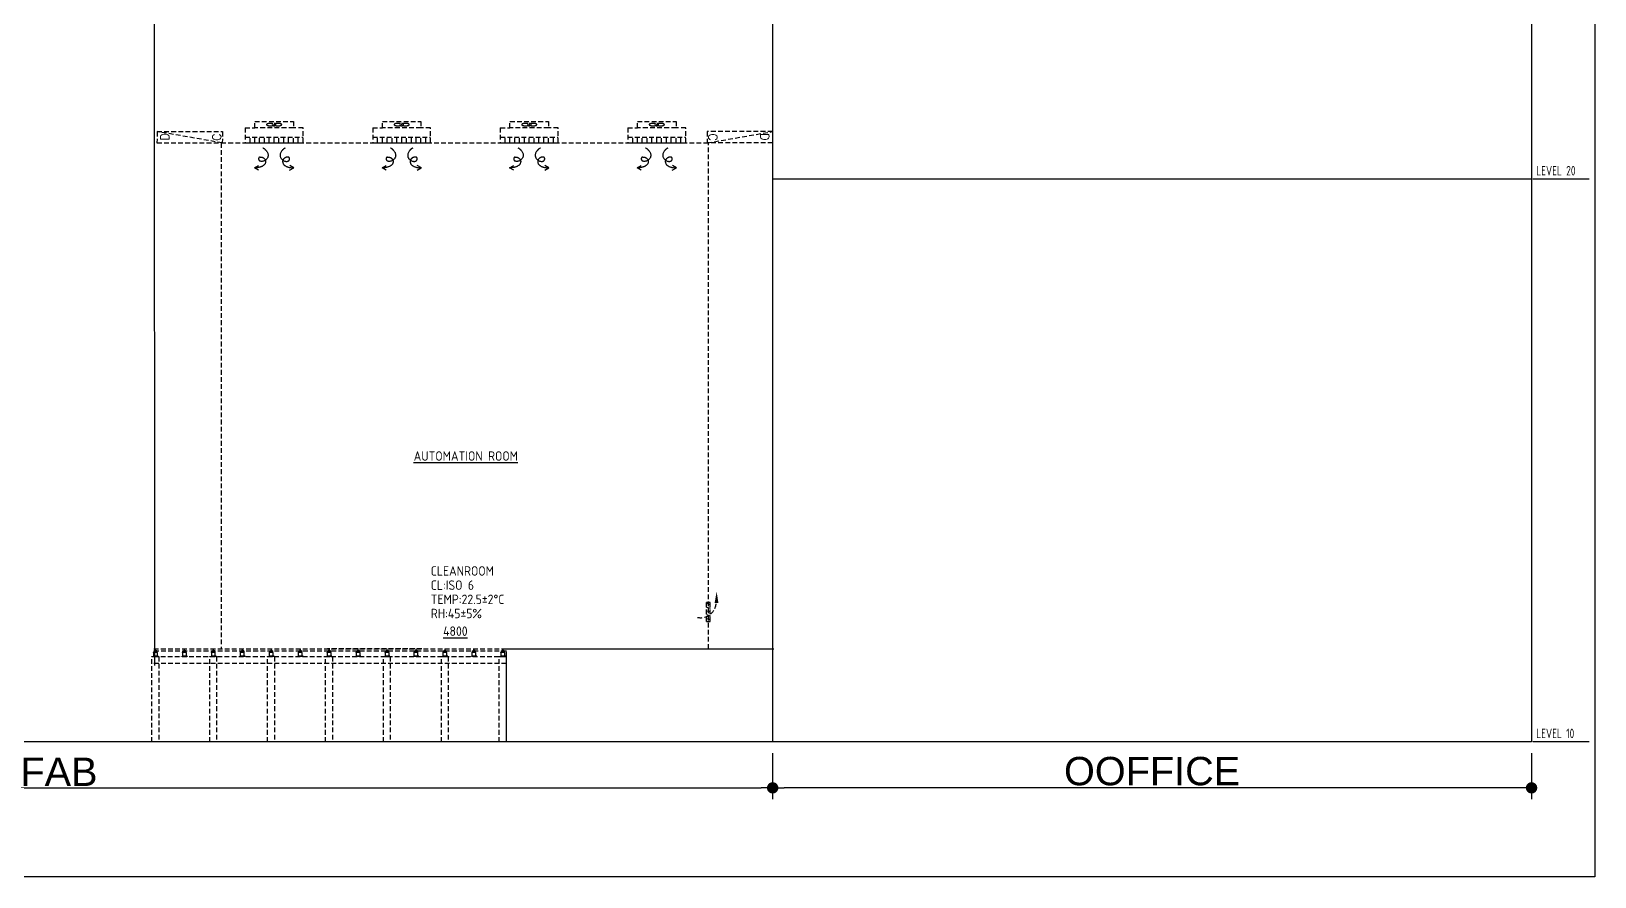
# Model space of a CAD drawing. Extents: x 41366 to 43339, y 84937 to 85507.
# Drawn here: x 41663.2 to 42076.3, y 84936.7 to 85160.1 of the extents above; entities that cross this region are included whole.
import ezdxf
from ezdxf.enums import TextEntityAlignment as Align

# ---------------------------------------------------------------- set-up
doc = ezdxf.new("R2010")
doc.units = 0
doc.header["$LTSCALE"] = 10
doc.linetypes.add('HIDDEN2', pattern=[0.1875, 0.125, -0.0625])
for name, color, linetype in [('A-DETL-01', 1, 'Continuous'), ('M-CEQPM-MAU', 22, 'Continuous'), ('M-CEQPM-TEXT', 3, 'Continuous'), ('M-EQPM-TXT', 4, 'Continuous'), ('M-HVAC-CMDUCT', 150, 'Continuous'), ('M-HVAC-DAPR', 2, 'Continuous'), ('txt', 2, 'Continuous')]:
    doc.layers.add(name, color=color, linetype=linetype)
doc.styles.add('AA-TXT', font='isocp.shx', dxfattribs={"bigfont": 'chineset.shx'})
doc.styles.add('STDTEXT', font='simplex.shx', dxfattribs={"bigfont": 'china.shx'})
doc.dimstyles.new('10-dim', dxfattribs={"dimscale": 10, "dimtxt": 0.25, "dimasz": 0.1, "dimexe": 0.1, "dimexo": 0.1, "dimgap": 0.05, "dimtad": 1, "dimdec": 0, "dimlfac": 100, "dimdsep": 46, "dimtxsty": 'AA-TXT', "dimblk": 'DOT', "dimcen": 2, "dimclrd": 256, "dimclre": 256, "dimclrt": 256, "dimazin": 0, "dimtfac": 1, "dimtdec": 0, "dimtix": 1, "dimtmove": 2, "dimatfit": 3, "dimldrblk": 'CIR', "dimfxl": 1, "dimtvp": 1, "dimtolj": 1, "dimtzin": 0, "dimarcsym": 0})

# ---------------------------------------------------------------- blocks, each defined once
blk = doc.blocks.new('_DOT')
at = {"color": 0, "linetype": 'ByBlock'}
blk.add_line((-0.5, 0), (-1, 0), dxfattribs=at)
at = {"color": 0, "linetype": 'ByBlock', "const_width": 0.5}
blk.add_lwpolyline([(-0.25, 0, 1), (0.25, 0, 1)], format="xyb", close=True, dxfattribs=at)
blk = doc.blocks.new('*D5')
at = {"layer": 'DEFPOINTS', "color": 0, "transparency": 16777216}
for p in [(41481.92, 84972.34), (41859.11, 84972.34), (41859.11, 84960.17)]:
    blk.add_point(p, dxfattribs=at)
at = {"layer": 'txt', "lineweight": -2, "transparency": 16777216}
for p, q in [((41481.92, 84969.34), (41481.92, 84957.17)), ((41859.11, 84969.34), (41859.11, 84957.17)), ((41484.92, 84960.17), (41856.11, 84960.17))]:
    blk.add_line(p, q, dxfattribs=at)
at = {"layer": 'txt', "lineweight": -2, "transparency": 16777216, "xscale": 3, "yscale": 3, "zscale": 3, "rotation": 180}
blk.add_blockref('_DOT', (41481.92, 84960.17), dxfattribs=at)
at = {"layer": 'txt', "lineweight": -2, "transparency": 16777216, "xscale": 3, "yscale": 3, "zscale": 3}
blk.add_blockref('_DOT', (41859.11, 84960.17), dxfattribs=at)
at = {"layer": 'txt', "transparency": 16777216, "insert": (41670.51, 84964.42), "char_height": 7.5, "attachment_point": 5, "style": 'AA-TXT'}
blk.add_mtext('\\A1;{\\fArial|b0|i0|c0|p34;FAB', dxfattribs=at)
blk = doc.blocks.new('CIR')
at = {"color": 0}
blk.add_line((1, 0), (-1, 0), dxfattribs=at)
at = {"color": 3}
blk.add_circle((0, 0), 0.5, dxfattribs=at)
blk = doc.blocks.new('*D7')
at = {"layer": 'DEFPOINTS', "color": 0, "transparency": 16777216}
for p in [(41859.11, 84972.34), (42059.65, 84972.34), (41859.11, 84960.17)]:
    blk.add_point(p, dxfattribs=at)
at = {"layer": 'txt', "lineweight": -2, "transparency": 16777216}
for p, q in [((41859.11, 84969.34), (41859.11, 84957.17)), ((42059.65, 84969.34), (42059.65, 84957.17)), ((42056.65, 84960.17), (41862.11, 84960.17))]:
    blk.add_line(p, q, dxfattribs=at)
at = {"layer": 'txt', "lineweight": -2, "transparency": 16777216, "xscale": 3, "yscale": 3, "zscale": 3, "rotation": 180}
blk.add_blockref('_DOT', (41859.11, 84960.17), dxfattribs=at)
at = {"layer": 'txt', "lineweight": -2, "transparency": 16777216, "xscale": 3, "yscale": 3, "zscale": 3}
blk.add_blockref('_DOT', (42059.65, 84960.17), dxfattribs=at)
at = {"layer": 'txt', "transparency": 16777216, "insert": (41959.38, 84964.55), "char_height": 7.5, "attachment_point": 5, "style": 'AA-TXT'}
blk.add_mtext('\\A1;{\\fArial|b0|i0|c0|p34;OOFFICE}', dxfattribs=at)

msp = doc.modelspace()

# ---------------------------------------------------------------- linework, layer by layer
at = {"layer": 'A-DETL-01', "linetype": 'Continuous'}
for p, q in [((42059.646, 85289.407), (42059.646, 84972.344)), ((42059.646, 85121.057), (41859.106, 85121.057)), ((42059.646, 84972.344), (41859.106, 84972.344))]:
    msp.add_line(p, q, dxfattribs=at)
msp.add_lwpolyline([(41859.106, 85184.775), (41859.106, 84972.344), (41481.917, 84972.344), (41481.917, 85184.775), (41859.106, 85184.775)], dxfattribs=at)
at = {"layer": 'DEFPOINTS', "color": 1}
msp.add_lwpolyline([(41365.567, 85507.146), (42076.347, 85507.146), (42076.347, 84936.686), (41365.567, 84936.686)], close=True, dxfattribs=at)
at = {"layer": 'M-CEQPM-MAU'}
msp.add_line((41695.651, 85184.775), (41695.797, 84992.52), dxfattribs=at)
at = {"layer": 'M-CEQPM-MAU', "color": 252, "linetype": 'HIDDEN2'}
for p, q in [((41722.268, 85134.603), (41722.268, 85136.303)), ((41722.268, 85136.303), (41732.468, 85136.303)), ((41732.468, 85136.303), (41732.468, 85134.603)), ((41755.976, 85134.603), (41755.976, 85136.303)), ((41755.976, 85136.303), (41766.176, 85136.303)), ((41766.176, 85136.303), (41766.176, 85134.603)), ((41789.683, 85134.603), (41789.683, 85136.303)), ((41789.683, 85136.303), (41799.883, 85136.303)), ((41799.883, 85136.303), (41799.883, 85134.603)), ((41823.391, 85134.603), (41823.391, 85136.303)), ((41823.391, 85136.303), (41833.591, 85136.303)), ((41833.591, 85136.303), (41833.591, 85134.603)), ((41696.451, 85133.603), (41713.729, 85133.603)), ((41713.729, 85133.603), (41713.677, 85130.603)), ((41719.718, 85134.603), (41722.268, 85134.603)), ((41719.718, 85134.603), (41719.718, 85130.603)), ((41719.718, 85132.103), (41735.018, 85132.103)), ((41720.993, 85130.603), (41720.993, 85132.103)), ((41732.468, 85134.603), (41722.268, 85134.603)), ((41722.268, 85130.603), (41722.268, 85132.103)), ((41723.543, 85130.603), (41723.543, 85132.103)), ((41724.818, 85130.603), (41724.818, 85132.103)), ((41726.093, 85130.603), (41726.093, 85132.103)), ((41727.368, 85130.603), (41727.368, 85132.103)), ((41728.643, 85130.603), (41728.643, 85132.103)), ((41729.918, 85130.603), (41729.918, 85132.103)), ((41731.193, 85130.603), (41731.193, 85132.103)), ((41735.018, 85134.603), (41732.468, 85134.603)), ((41732.468, 85130.603), (41732.468, 85132.103)), ((41733.743, 85130.603), (41733.743, 85132.103)), ((41735.018, 85130.603), (41735.018, 85134.603)), ((41753.426, 85134.603), (41755.976, 85134.603)), ((41753.426, 85134.603), (41753.426, 85130.603)), ((41753.426, 85132.103), (41768.726, 85132.103)), ((41754.701, 85130.603), (41754.701, 85132.103)), ((41766.176, 85134.603), (41755.976, 85134.603)), ((41755.976, 85130.603), (41755.976, 85132.103)), ((41757.251, 85130.603), (41757.251, 85132.103)), ((41758.526, 85130.603), (41758.526, 85132.103)), ((41759.801, 85130.603), (41759.801, 85132.103)), ((41761.076, 85130.603), (41761.076, 85132.103)), ((41762.351, 85130.603), (41762.351, 85132.103)), ((41763.626, 85130.603), (41763.626, 85132.103)), ((41764.901, 85130.603), (41764.901, 85132.103)), ((41768.726, 85134.603), (41766.176, 85134.603)), ((41766.176, 85130.603), (41766.176, 85132.103)), ((41767.451, 85130.603), (41767.451, 85132.103)), ((41768.726, 85130.603), (41768.726, 85134.603)), ((41787.133, 85134.603), (41789.683, 85134.603)), ((41787.133, 85134.603), (41787.133, 85130.603)), ((41787.133, 85132.103), (41802.433, 85132.103)), ((41788.408, 85130.603), (41788.408, 85132.103)), ((41799.883, 85134.603), (41789.683, 85134.603)), ((41789.683, 85130.603), (41789.683, 85132.103)), ((41790.958, 85130.603), (41790.958, 85132.103)), ((41792.233, 85130.603), (41792.233, 85132.103)), ((41793.508, 85130.603), (41793.508, 85132.103)), ((41794.783, 85130.603), (41794.783, 85132.103)), ((41796.058, 85130.603), (41796.058, 85132.103)), ((41797.333, 85130.603), (41797.333, 85132.103)), ((41798.608, 85130.603), (41798.608, 85132.103)), ((41802.433, 85134.603), (41799.883, 85134.603)), ((41799.883, 85130.603), (41799.883, 85132.103)), ((41801.158, 85130.603), (41801.158, 85132.103)), ((41802.433, 85130.603), (41802.433, 85134.603)), ((41820.841, 85134.603), (41823.391, 85134.603)), ((41820.841, 85134.603), (41820.841, 85130.603)), ((41820.841, 85132.103), (41836.141, 85132.103)), ((41822.116, 85130.603), (41822.116, 85132.103)), ((41833.591, 85134.603), (41823.391, 85134.603)), ((41823.391, 85130.603), (41823.391, 85132.103)), ((41824.666, 85130.603), (41824.666, 85132.103)), ((41825.941, 85130.603), (41825.941, 85132.103)), ((41827.216, 85130.603), (41827.216, 85132.103)), ((41828.491, 85130.603), (41828.491, 85132.103)), ((41829.766, 85130.603), (41829.766, 85132.103)), ((41831.041, 85130.603), (41831.041, 85132.103)), ((41832.316, 85130.603), (41832.316, 85132.103)), ((41836.141, 85134.603), (41833.591, 85134.603)), ((41833.591, 85130.603), (41833.591, 85132.103)), ((41834.866, 85130.603), (41834.866, 85132.103)), ((41836.141, 85130.603), (41836.141, 85134.603)), ((41841.775, 85133.603), (41841.828, 85130.603)), ((41859.053, 85133.603), (41841.775, 85133.603)), ((41713.376, 85130.603), (41713.376, 84996.906)), ((41713.376, 85130.603), (41842.129, 85130.603)), ((41719.718, 85130.603), (41735.018, 85130.603)), ((41753.426, 85130.603), (41768.726, 85130.603)), ((41787.133, 85130.603), (41802.433, 85130.603)), ((41820.841, 85130.603), (41836.141, 85130.603)), ((41842.135, 84996.938), (41842.129, 85130.603)), ((41696.756, 84994.981), (41695.156, 84994.981)), ((41695.156, 84994.981), (41695.156, 84994.851)), ((41696.756, 84994.851), (41695.156, 84994.851)), ((41788.743, 84996.288), (41695.29, 84996.265)), ((41695.476, 84995.909), (41695.476, 84995.063)), ((41696.436, 84995.909), (41695.476, 84995.909)), ((41695.476, 84995.063), (41696.436, 84995.063)), ((41696.397, 84996.044), (41695.516, 84996.044)), ((41695.516, 84995.909), (41695.516, 84996.044)), ((41695.528, 84995.063), (41695.528, 84994.985)), ((41695.54, 84996.371), (41695.622, 84996.371)), ((41695.54, 84996.371), (41695.54, 84996.044)), ((41695.588, 84996.901), (41859.407, 84996.943)), ((41695.622, 84996.371), (41695.622, 84996.305)), ((41695.905, 84996.305), (41695.622, 84996.305)), ((41695.956, 84996.943), (41695.854, 84996.305)), ((41695.908, 84996.371), (41695.892, 84996.044)), ((41696.005, 84996.371), (41695.908, 84996.371)), ((41695.956, 84996.943), (41696.059, 84996.305)), ((41696.005, 84996.371), (41696.021, 84996.044)), ((41696.291, 84996.305), (41696.008, 84996.305)), ((41696.291, 84996.371), (41696.291, 84996.305)), ((41696.372, 84996.371), (41696.291, 84996.371)), ((41696.372, 84996.371), (41696.372, 84996.044)), ((41696.384, 84995.063), (41696.384, 84994.981)), ((41696.397, 84995.909), (41696.397, 84996.044)), ((41696.436, 84995.909), (41696.436, 84995.063)), ((41696.756, 84994.981), (41696.756, 84994.851)), ((41704.406, 84994.981), (41702.806, 84994.981)), ((41702.806, 84994.981), (41702.806, 84994.851)), ((41704.406, 84994.851), (41702.806, 84994.851)), ((41703.126, 84995.909), (41703.126, 84995.063)), ((41704.086, 84995.909), (41703.126, 84995.909)), ((41703.126, 84995.063), (41704.086, 84995.063)), ((41704.047, 84996.044), (41703.166, 84996.044)), ((41703.166, 84995.909), (41703.166, 84996.044)), ((41703.178, 84995.063), (41703.178, 84994.985)), ((41703.19, 84996.371), (41703.272, 84996.371)), ((41703.19, 84996.371), (41703.19, 84996.044)), ((41703.272, 84996.371), (41703.272, 84996.305)), ((41703.555, 84996.305), (41703.272, 84996.305)), ((41703.606, 84996.943), (41703.504, 84996.305)), ((41703.558, 84996.371), (41703.542, 84996.044)), ((41703.655, 84996.371), (41703.558, 84996.371)), ((41703.606, 84996.943), (41703.709, 84996.305)), ((41703.655, 84996.371), (41703.671, 84996.044)), ((41703.941, 84996.305), (41703.658, 84996.305)), ((41703.941, 84996.371), (41703.941, 84996.305)), ((41704.022, 84996.371), (41703.941, 84996.371)), ((41704.022, 84996.371), (41704.022, 84996.044)), ((41704.034, 84995.063), (41704.034, 84994.981)), ((41704.047, 84995.909), (41704.047, 84996.044)), ((41704.086, 84995.909), (41704.086, 84995.063)), ((41704.406, 84994.981), (41704.406, 84994.851)), ((41712.056, 84994.981), (41710.456, 84994.981)), ((41710.456, 84994.981), (41710.456, 84994.851)), ((41712.056, 84994.851), (41710.456, 84994.851)), ((41710.776, 84995.909), (41710.776, 84995.063)), ((41711.736, 84995.909), (41710.776, 84995.909)), ((41710.776, 84995.063), (41711.736, 84995.063)), ((41711.697, 84996.044), (41710.816, 84996.044)), ((41710.816, 84995.909), (41710.816, 84996.044)), ((41710.828, 84995.063), (41710.828, 84994.985)), ((41710.84, 84996.371), (41710.922, 84996.371)), ((41710.84, 84996.371), (41710.84, 84996.044)), ((41710.922, 84996.371), (41710.922, 84996.305)), ((41711.205, 84996.305), (41710.922, 84996.305)), ((41711.256, 84996.943), (41711.154, 84996.305)), ((41711.208, 84996.371), (41711.192, 84996.044)), ((41711.305, 84996.371), (41711.208, 84996.371)), ((41711.256, 84996.943), (41711.359, 84996.305)), ((41711.305, 84996.371), (41711.321, 84996.044)), ((41711.591, 84996.305), (41711.308, 84996.305)), ((41711.591, 84996.371), (41711.591, 84996.305)), ((41711.672, 84996.371), (41711.591, 84996.371)), ((41711.672, 84996.371), (41711.672, 84996.044)), ((41711.684, 84995.063), (41711.684, 84994.981)), ((41711.697, 84995.909), (41711.697, 84996.044)), ((41711.736, 84995.909), (41711.736, 84995.063)), ((41712.056, 84994.981), (41712.056, 84994.851)), ((41719.706, 84994.981), (41718.106, 84994.981)), ((41718.106, 84994.981), (41718.106, 84994.851)), ((41719.706, 84994.851), (41718.106, 84994.851)), ((41718.426, 84995.909), (41718.426, 84995.063)), ((41719.386, 84995.909), (41718.426, 84995.909)), ((41718.426, 84995.063), (41719.386, 84995.063)), ((41719.347, 84996.044), (41718.466, 84996.044)), ((41718.466, 84995.909), (41718.466, 84996.044)), ((41718.478, 84995.063), (41718.478, 84994.985)), ((41718.49, 84996.371), (41718.572, 84996.371)), ((41718.49, 84996.371), (41718.49, 84996.044)), ((41718.572, 84996.371), (41718.572, 84996.305)), ((41718.855, 84996.305), (41718.572, 84996.305)), ((41718.906, 84996.943), (41718.804, 84996.305)), ((41718.858, 84996.371), (41718.842, 84996.044)), ((41718.955, 84996.371), (41718.858, 84996.371)), ((41718.906, 84996.943), (41719.009, 84996.305)), ((41718.955, 84996.371), (41718.971, 84996.044)), ((41719.241, 84996.305), (41718.958, 84996.305)), ((41719.241, 84996.371), (41719.241, 84996.305)), ((41719.322, 84996.371), (41719.241, 84996.371)), ((41719.322, 84996.371), (41719.322, 84996.044)), ((41719.334, 84995.063), (41719.334, 84994.981)), ((41719.347, 84995.909), (41719.347, 84996.044)), ((41719.386, 84995.909), (41719.386, 84995.063)), ((41719.706, 84994.981), (41719.706, 84994.851)), ((41727.356, 84994.981), (41725.756, 84994.981)), ((41725.756, 84994.981), (41725.756, 84994.851)), ((41727.356, 84994.851), (41725.756, 84994.851)), ((41726.076, 84995.909), (41726.076, 84995.063)), ((41727.036, 84995.909), (41726.076, 84995.909)), ((41726.076, 84995.063), (41727.036, 84995.063)), ((41726.997, 84996.044), (41726.116, 84996.044)), ((41726.116, 84995.909), (41726.116, 84996.044)), ((41726.128, 84995.063), (41726.128, 84994.985)), ((41726.14, 84996.371), (41726.222, 84996.371)), ((41726.14, 84996.371), (41726.14, 84996.044)), ((41726.222, 84996.371), (41726.222, 84996.305)), ((41726.505, 84996.305), (41726.222, 84996.305)), ((41726.556, 84996.943), (41726.454, 84996.305)), ((41726.508, 84996.371), (41726.492, 84996.044)), ((41726.605, 84996.371), (41726.508, 84996.371)), ((41726.556, 84996.943), (41726.659, 84996.305)), ((41726.605, 84996.371), (41726.621, 84996.044)), ((41726.891, 84996.305), (41726.608, 84996.305)), ((41726.891, 84996.371), (41726.891, 84996.305)), ((41726.972, 84996.371), (41726.891, 84996.371)), ((41726.972, 84996.371), (41726.972, 84996.044)), ((41726.984, 84995.063), (41726.984, 84994.981)), ((41726.997, 84995.909), (41726.997, 84996.044)), ((41727.036, 84995.909), (41727.036, 84995.063)), ((41727.356, 84994.981), (41727.356, 84994.851)), ((41735.006, 84994.981), (41733.406, 84994.981)), ((41733.406, 84994.981), (41733.406, 84994.851)), ((41735.006, 84994.851), (41733.406, 84994.851)), ((41733.726, 84995.909), (41733.726, 84995.063)), ((41734.686, 84995.909), (41733.726, 84995.909)), ((41733.726, 84995.063), (41734.686, 84995.063)), ((41734.647, 84996.044), (41733.766, 84996.044)), ((41733.766, 84995.909), (41733.766, 84996.044)), ((41733.778, 84995.063), (41733.778, 84994.985)), ((41733.79, 84996.371), (41733.872, 84996.371)), ((41733.79, 84996.371), (41733.79, 84996.044)), ((41733.872, 84996.371), (41733.872, 84996.305)), ((41734.155, 84996.305), (41733.872, 84996.305)), ((41734.206, 84996.943), (41734.104, 84996.305)), ((41734.158, 84996.371), (41734.142, 84996.044)), ((41734.255, 84996.371), (41734.158, 84996.371)), ((41734.206, 84996.943), (41734.309, 84996.305)), ((41734.255, 84996.371), (41734.271, 84996.044)), ((41734.541, 84996.305), (41734.258, 84996.305)), ((41734.541, 84996.371), (41734.541, 84996.305)), ((41734.622, 84996.371), (41734.541, 84996.371)), ((41734.622, 84996.371), (41734.622, 84996.044)), ((41734.634, 84995.063), (41734.634, 84994.981)), ((41734.647, 84995.909), (41734.647, 84996.044)), ((41734.686, 84995.909), (41734.686, 84995.063)), ((41735.006, 84994.981), (41735.006, 84994.851)), ((41742.656, 84994.981), (41741.056, 84994.981)), ((41741.056, 84994.981), (41741.056, 84994.851)), ((41742.656, 84994.851), (41741.056, 84994.851)), ((41741.376, 84995.909), (41741.376, 84995.063)), ((41742.336, 84995.909), (41741.376, 84995.909)), ((41741.376, 84995.063), (41742.336, 84995.063)), ((41742.297, 84996.044), (41741.416, 84996.044)), ((41741.416, 84995.909), (41741.416, 84996.044)), ((41741.428, 84995.063), (41741.428, 84994.985)), ((41766.437, 84996.923), (41741.437, 84996.923)), ((41741.44, 84996.371), (41741.522, 84996.371)), ((41741.44, 84996.371), (41741.44, 84996.044)), ((41741.522, 84996.371), (41741.522, 84996.305)), ((41741.805, 84996.305), (41741.522, 84996.305)), ((41741.856, 84996.943), (41741.754, 84996.305)), ((41741.808, 84996.371), (41741.792, 84996.044)), ((41741.905, 84996.371), (41741.808, 84996.371)), ((41741.856, 84996.943), (41741.959, 84996.305)), ((41741.905, 84996.371), (41741.921, 84996.044)), ((41742.191, 84996.305), (41741.908, 84996.305)), ((41742.191, 84996.371), (41742.191, 84996.305)), ((41742.272, 84996.371), (41742.191, 84996.371)), ((41742.272, 84996.371), (41742.272, 84996.044)), ((41742.284, 84995.063), (41742.284, 84994.981)), ((41742.297, 84995.909), (41742.297, 84996.044)), ((41742.336, 84995.909), (41742.336, 84995.063)), ((41742.656, 84994.981), (41742.656, 84994.851)), ((41750.306, 84994.981), (41748.706, 84994.981)), ((41748.706, 84994.981), (41748.706, 84994.851)), ((41750.306, 84994.851), (41748.706, 84994.851)), ((41749.026, 84995.909), (41749.026, 84995.063)), ((41749.986, 84995.909), (41749.026, 84995.909)), ((41749.026, 84995.063), (41749.986, 84995.063)), ((41749.947, 84996.044), (41749.066, 84996.044)), ((41749.066, 84995.909), (41749.066, 84996.044)), ((41749.078, 84995.063), (41749.078, 84994.985)), ((41749.09, 84996.371), (41749.172, 84996.371)), ((41749.09, 84996.371), (41749.09, 84996.044)), ((41749.172, 84996.371), (41749.172, 84996.305)), ((41749.455, 84996.305), (41749.172, 84996.305)), ((41749.506, 84996.943), (41749.404, 84996.305)), ((41749.458, 84996.371), (41749.442, 84996.044)), ((41749.555, 84996.371), (41749.458, 84996.371)), ((41749.506, 84996.943), (41749.609, 84996.305)), ((41749.555, 84996.371), (41749.571, 84996.044)), ((41749.841, 84996.305), (41749.558, 84996.305)), ((41749.841, 84996.371), (41749.841, 84996.305)), ((41749.922, 84996.371), (41749.841, 84996.371)), ((41749.922, 84996.371), (41749.922, 84996.044)), ((41749.934, 84995.063), (41749.934, 84994.981)), ((41749.947, 84995.909), (41749.947, 84996.044)), ((41749.986, 84995.909), (41749.986, 84995.063)), ((41750.306, 84994.981), (41750.306, 84994.851)), ((41757.956, 84994.981), (41756.356, 84994.981)), ((41756.356, 84994.981), (41756.356, 84994.851)), ((41757.956, 84994.851), (41756.356, 84994.851)), ((41756.676, 84995.909), (41756.676, 84995.063)), ((41757.636, 84995.909), (41756.676, 84995.909)), ((41756.676, 84995.063), (41757.636, 84995.063)), ((41757.597, 84996.044), (41756.716, 84996.044)), ((41756.716, 84995.909), (41756.716, 84996.044)), ((41756.728, 84995.063), (41756.728, 84994.985)), ((41756.74, 84996.371), (41756.822, 84996.371)), ((41756.74, 84996.371), (41756.74, 84996.044)), ((41756.822, 84996.371), (41756.822, 84996.305)), ((41757.105, 84996.305), (41756.822, 84996.305)), ((41757.156, 84996.943), (41757.054, 84996.305)), ((41757.108, 84996.371), (41757.092, 84996.044)), ((41757.205, 84996.371), (41757.108, 84996.371)), ((41757.156, 84996.943), (41757.259, 84996.305)), ((41757.205, 84996.371), (41757.221, 84996.044)), ((41757.491, 84996.305), (41757.208, 84996.305)), ((41757.491, 84996.371), (41757.491, 84996.305)), ((41757.572, 84996.371), (41757.491, 84996.371)), ((41757.572, 84996.371), (41757.572, 84996.044)), ((41757.584, 84995.063), (41757.584, 84994.981)), ((41757.597, 84995.909), (41757.597, 84996.044)), ((41757.636, 84995.909), (41757.636, 84995.063)), ((41757.956, 84994.981), (41757.956, 84994.851)), ((41765.606, 84994.981), (41764.006, 84994.981)), ((41764.006, 84994.981), (41764.006, 84994.851)), ((41765.606, 84994.851), (41764.006, 84994.851)), ((41764.326, 84995.909), (41764.326, 84995.063)), ((41765.286, 84995.909), (41764.326, 84995.909)), ((41764.326, 84995.063), (41765.286, 84995.063)), ((41765.247, 84996.044), (41764.366, 84996.044)), ((41764.366, 84995.909), (41764.366, 84996.044)), ((41764.378, 84995.063), (41764.378, 84994.985)), ((41764.39, 84996.371), (41764.472, 84996.371)), ((41764.39, 84996.371), (41764.39, 84996.044)), ((41764.472, 84996.371), (41764.472, 84996.305)), ((41764.755, 84996.305), (41764.472, 84996.305)), ((41764.806, 84996.943), (41764.704, 84996.305)), ((41764.758, 84996.371), (41764.742, 84996.044)), ((41764.855, 84996.371), (41764.758, 84996.371)), ((41764.806, 84996.943), (41764.909, 84996.305)), ((41764.855, 84996.371), (41764.871, 84996.044)), ((41765.141, 84996.305), (41764.858, 84996.305)), ((41765.141, 84996.371), (41765.141, 84996.305)), ((41765.222, 84996.371), (41765.141, 84996.371)), ((41765.222, 84996.371), (41765.222, 84996.044)), ((41765.234, 84995.063), (41765.234, 84994.981)), ((41765.247, 84995.909), (41765.247, 84996.044)), ((41765.286, 84995.909), (41765.286, 84995.063)), ((41765.606, 84994.981), (41765.606, 84994.851)), ((41773.256, 84994.981), (41771.656, 84994.981)), ((41771.656, 84994.981), (41771.656, 84994.851)), ((41773.256, 84994.851), (41771.656, 84994.851)), ((41771.976, 84995.909), (41771.976, 84995.063)), ((41772.936, 84995.909), (41771.976, 84995.909)), ((41771.976, 84995.063), (41772.936, 84995.063)), ((41772.897, 84996.044), (41772.016, 84996.044)), ((41772.016, 84995.909), (41772.016, 84996.044)), ((41772.028, 84995.063), (41772.028, 84994.985)), ((41772.04, 84996.371), (41772.122, 84996.371)), ((41772.04, 84996.371), (41772.04, 84996.044)), ((41772.122, 84996.371), (41772.122, 84996.305)), ((41772.405, 84996.305), (41772.122, 84996.305)), ((41772.456, 84996.943), (41772.354, 84996.305)), ((41772.408, 84996.371), (41772.392, 84996.044)), ((41772.505, 84996.371), (41772.408, 84996.371)), ((41772.456, 84996.943), (41772.559, 84996.305)), ((41772.505, 84996.371), (41772.521, 84996.044)), ((41772.791, 84996.305), (41772.508, 84996.305)), ((41772.791, 84996.371), (41772.791, 84996.305)), ((41772.872, 84996.371), (41772.791, 84996.371)), ((41772.872, 84996.371), (41772.872, 84996.044)), ((41772.884, 84995.063), (41772.884, 84994.981)), ((41772.897, 84995.909), (41772.897, 84996.044)), ((41772.936, 84995.909), (41772.936, 84995.063)), ((41773.256, 84994.981), (41773.256, 84994.851)), ((41780.906, 84994.981), (41779.306, 84994.981)), ((41779.306, 84994.981), (41779.306, 84994.851)), ((41780.906, 84994.851), (41779.306, 84994.851)), ((41779.626, 84995.909), (41779.626, 84995.063)), ((41780.586, 84995.909), (41779.626, 84995.909)), ((41779.626, 84995.063), (41780.586, 84995.063)), ((41780.547, 84996.044), (41779.666, 84996.044)), ((41779.666, 84995.909), (41779.666, 84996.044)), ((41779.678, 84995.063), (41779.678, 84994.985)), ((41779.69, 84996.371), (41779.772, 84996.371)), ((41779.69, 84996.371), (41779.69, 84996.044)), ((41779.772, 84996.371), (41779.772, 84996.305)), ((41780.055, 84996.305), (41779.772, 84996.305)), ((41780.106, 84996.943), (41780.004, 84996.305)), ((41780.058, 84996.371), (41780.042, 84996.044)), ((41780.155, 84996.371), (41780.058, 84996.371)), ((41780.106, 84996.943), (41780.209, 84996.305)), ((41780.155, 84996.371), (41780.171, 84996.044)), ((41780.441, 84996.305), (41780.158, 84996.305)), ((41780.441, 84996.371), (41780.441, 84996.305)), ((41780.522, 84996.371), (41780.441, 84996.371)), ((41780.522, 84996.371), (41780.522, 84996.044)), ((41780.534, 84995.063), (41780.534, 84994.981)), ((41780.547, 84995.909), (41780.547, 84996.044)), ((41780.586, 84995.909), (41780.586, 84995.063)), ((41780.906, 84994.981), (41780.906, 84994.851)), ((41788.556, 84994.981), (41786.956, 84994.981)), ((41786.956, 84994.981), (41786.956, 84994.851)), ((41788.556, 84994.851), (41786.956, 84994.851)), ((41787.276, 84995.909), (41787.276, 84995.063)), ((41788.236, 84995.909), (41787.276, 84995.909)), ((41787.276, 84995.063), (41788.236, 84995.063)), ((41788.197, 84996.044), (41787.316, 84996.044)), ((41787.316, 84995.909), (41787.316, 84996.044)), ((41787.328, 84995.063), (41787.328, 84994.985)), ((41787.34, 84996.371), (41787.422, 84996.371)), ((41787.34, 84996.371), (41787.34, 84996.044)), ((41787.422, 84996.371), (41787.422, 84996.305)), ((41787.705, 84996.305), (41787.422, 84996.305)), ((41787.756, 84996.943), (41787.654, 84996.305)), ((41787.708, 84996.371), (41787.692, 84996.044)), ((41787.805, 84996.371), (41787.708, 84996.371)), ((41787.756, 84996.943), (41787.859, 84996.305)), ((41787.805, 84996.371), (41787.821, 84996.044)), ((41788.091, 84996.305), (41787.808, 84996.305)), ((41788.091, 84996.371), (41788.091, 84996.305)), ((41788.172, 84996.371), (41788.091, 84996.371)), ((41788.172, 84996.371), (41788.172, 84996.044)), ((41788.184, 84995.063), (41788.184, 84994.981)), ((41788.197, 84995.909), (41788.197, 84996.044)), ((41788.236, 84995.909), (41788.236, 84995.063)), ((41788.556, 84994.981), (41788.556, 84994.851)), ((41788.743, 84996.923), (41813.743, 84996.923))]:
    msp.add_line(p, q, dxfattribs=at)
for points in [[(41727.042, 85135.685, 0.0396595), (41726.775, 85135.742, 0.0326137), (41726.366, 85135.769, 0.0326137), (41725.957, 85135.742, 0.0440874), (41725.66, 85135.676, 0.0867213), (41725.416, 85135.549, 0.233651), (41725.368, 85135.453, 0.233651), (41725.416, 85135.357, 0.0867213), (41725.66, 85135.23, 0.0440874), (41725.957, 85135.164, 0.0326137), (41726.366, 85135.137, 0.0326137), (41726.775, 85135.164, 0.0396595), (41727.042, 85135.221)], [(41727.694, 85135.685, -0.0396595), (41727.961, 85135.742, -0.0326137), (41728.37, 85135.769, -0.0326137), (41728.779, 85135.742, -0.0440874), (41729.076, 85135.676, -0.0867213), (41729.321, 85135.549, -0.233651), (41729.368, 85135.453, -0.233651), (41729.321, 85135.357, -0.0867213), (41729.076, 85135.23, -0.0440874), (41728.779, 85135.164, -0.0326137), (41728.37, 85135.137, -0.0326137), (41727.961, 85135.164, -0.0396595), (41727.694, 85135.221)], [(41760.75, 85135.685, 0.0396595), (41760.483, 85135.742, 0.0326137), (41760.073, 85135.769, 0.0326137), (41759.664, 85135.742, 0.0440874), (41759.368, 85135.676, 0.0867213), (41759.123, 85135.549, 0.233651), (41759.076, 85135.453, 0.233651), (41759.123, 85135.357, 0.0867213), (41759.368, 85135.23, 0.0440874), (41759.664, 85135.164, 0.0326137), (41760.073, 85135.137, 0.0326137), (41760.483, 85135.164, 0.0396595), (41760.75, 85135.221)], [(41761.401, 85135.685, -0.0396595), (41761.668, 85135.742, -0.0326137), (41762.078, 85135.769, -0.0326137), (41762.487, 85135.742, -0.0440874), (41762.783, 85135.676, -0.0867213), (41763.028, 85135.549, -0.233651), (41763.076, 85135.453, -0.233651), (41763.028, 85135.357, -0.0867213), (41762.783, 85135.23, -0.0440874), (41762.487, 85135.164, -0.0326137), (41762.078, 85135.137, -0.0326137), (41761.668, 85135.164, -0.0396595), (41761.401, 85135.221)], [(41794.457, 85135.685, 0.0396595), (41794.19, 85135.742, 0.0326137), (41793.781, 85135.769, 0.0326137), (41793.372, 85135.742, 0.0440874), (41793.075, 85135.676, 0.0867213), (41792.831, 85135.549, 0.233651), (41792.783, 85135.453, 0.233651), (41792.831, 85135.357, 0.0867213), (41793.075, 85135.23, 0.0440874), (41793.372, 85135.164, 0.0326137), (41793.781, 85135.137, 0.0326137), (41794.19, 85135.164, 0.0396595), (41794.457, 85135.221)], [(41795.109, 85135.685, -0.0396595), (41795.376, 85135.742, -0.0326137), (41795.785, 85135.769, -0.0326137), (41796.194, 85135.742, -0.0440874), (41796.491, 85135.676, -0.0867213), (41796.736, 85135.549, -0.233651), (41796.783, 85135.453, -0.233651), (41796.736, 85135.357, -0.0867213), (41796.491, 85135.23, -0.0440874), (41796.194, 85135.164, -0.0326137), (41795.785, 85135.137, -0.0326137), (41795.376, 85135.164, -0.0396595), (41795.109, 85135.221)], [(41828.165, 85135.685, 0.0396595), (41827.898, 85135.742, 0.0326137), (41827.488, 85135.769, 0.0326137), (41827.079, 85135.742, 0.0440874), (41826.783, 85135.676, 0.0867213), (41826.538, 85135.549, 0.233651), (41826.491, 85135.453, 0.233651), (41826.538, 85135.357, 0.0867213), (41826.783, 85135.23, 0.0440874), (41827.079, 85135.164, 0.0326137), (41827.488, 85135.137, 0.0326137), (41827.898, 85135.164, 0.0396595), (41828.165, 85135.221)], [(41828.816, 85135.685, -0.0396595), (41829.083, 85135.742, -0.0326137), (41829.493, 85135.769, -0.0326137), (41829.902, 85135.742, -0.0440874), (41830.198, 85135.676, -0.0867213), (41830.443, 85135.549, -0.233651), (41830.491, 85135.453, -0.233651), (41830.443, 85135.357, -0.0867213), (41830.198, 85135.23, -0.0440874), (41829.902, 85135.164, -0.0326137), (41829.493, 85135.137, -0.0326137), (41829.083, 85135.164, -0.0396595), (41828.816, 85135.221)]]:
    msp.add_lwpolyline(points, format="xyb", dxfattribs=at)
at = {"layer": 'M-CEQPM-MAU', "color": 252, "linetype": 'HIDDEN2', "const_width": 0.2}
for points in [[(41727.468, 85135.453, -1), (41727.268, 85135.453, -1)], [(41761.176, 85135.453, -1), (41760.976, 85135.453, -1)], [(41794.883, 85135.453, -1), (41794.683, 85135.453, -1)], [(41828.591, 85135.453, -1), (41828.391, 85135.453, -1)]]:
    msp.add_lwpolyline(points, format="xyb", close=True, dxfattribs=at)
at = {"layer": 'M-CEQPM-MAU', "color": 252, "linetype": 'HIDDEN2'}
for points in [[(41696.399, 85130.603), (41713.677, 85130.603), (41696.451, 85133.603)], [(41859.106, 85130.603), (41841.828, 85130.603), (41859.053, 85133.603)], [(41695.056, 84972.343), (41695.056, 84994.851), (41696.856, 84994.851), (41696.856, 84972.343)], [(41710.356, 84972.343), (41710.356, 84994.851), (41712.156, 84994.851), (41712.156, 84972.343)], [(41725.656, 84972.343), (41725.656, 84994.851), (41727.456, 84994.851), (41727.456, 84972.343)], [(41740.956, 84972.343), (41740.956, 84994.851), (41742.756, 84994.851), (41742.756, 84972.343)], [(41756.256, 84972.343), (41756.256, 84994.851), (41758.056, 84994.851), (41758.056, 84972.343)], [(41771.556, 84972.343), (41771.556, 84994.851), (41773.356, 84994.851), (41773.356, 84972.343)], [(41786.856, 84972.343), (41786.856, 84994.851), (41788.656, 84994.851), (41788.656, 84972.343)], [(41788.743, 84996.923), (41859.106, 84996.923), (41859.106, 84972.344), (41788.743, 84972.344)]]:
    msp.add_lwpolyline(points, close=True, dxfattribs=at)
for points in [[(41695.523, 84994.851), (41788.743, 84994.851)], [(41788.743, 84993.051), (41695.336, 84993.051)]]:
    msp.add_lwpolyline(points, dxfattribs=at)
for centre in [(41727.368, 85135.453), (41761.076, 85135.453), (41794.783, 85135.453), (41828.491, 85135.453)]:
    msp.add_circle(centre, 0.4, dxfattribs=at)
at = {"layer": 'M-CEQPM-TEXT'}
for p, q in [((42074.865, 85121.057), (42060.024, 85121.057)), ((42074.865, 84972.344), (42060.024, 84972.344))]:
    msp.add_line(p, q, dxfattribs=at)
at = {"layer": 'M-HVAC-CMDUCT', "color": 252, "linetype": 'HIDDEN2'}
for points in [[(41724.403, 85129.231, -0.140241), (41725.082, 85128.78, -0.0382317), (41725.321, 85128.523), (41725.389, 85128.425), (41725.507, 85128.222), (41725.606, 85128.039), (41725.676, 85127.867), (41725.725, 85127.705), (41725.758, 85127.551), (41725.776, 85127.405), (41725.78, 85127.267), (41725.771, 85127.134), (41725.747, 85127.006), (41725.711, 85126.883), (41725.661, 85126.763), (41725.598, 85126.646), (41725.523, 85126.531), (41725.437, 85126.419), (41725.342, 85126.311), (41725.237, 85126.209), (41725.125, 85126.114), (41725.007, 85126.027), (41724.884, 85125.949), (41724.757, 85125.881), (41724.628, 85125.826), (41724.498, 85125.781), (41724.37, 85125.749), (41724.244, 85125.727), (41724.122, 85125.717), (41724.007, 85125.717), (41723.9, 85125.728), (41723.802, 85125.749), (41723.715, 85125.78), (41723.638, 85125.82), (41723.565, 85125.864, -0.2820106), (41723.267, 85126.444, -0.2221525), (41723.401, 85126.76, -0.123311), (41723.663, 85126.872), (41723.76, 85126.881), (41723.863, 85126.884), (41723.969, 85126.877), (41724.074, 85126.861), (41724.177, 85126.835), (41724.277, 85126.799), (41724.374, 85126.756), (41724.467, 85126.705), (41724.555, 85126.648), (41724.639, 85126.586), (41724.717, 85126.52), (41724.789, 85126.45), (41724.854, 85126.378), (41724.913, 85126.303), (41724.965, 85126.226), (41725.009, 85126.146), (41725.046, 85126.063), (41725.076, 85125.978), (41725.098, 85125.89), (41725.111, 85125.799), (41725.117, 85125.705), (41725.113, 85125.609), (41725.102, 85125.512), (41725.081, 85125.414), (41725.052, 85125.315), (41725.013, 85125.218), (41724.966, 85125.122), (41724.909, 85125.028), (41724.842, 85124.937), (41724.767, 85124.85), (41724.684, 85124.766), (41724.593, 85124.685), (41724.496, 85124.609), (41724.392, 85124.538), (41724.283, 85124.471), (41724.169, 85124.409), (41724.05, 85124.352), (41723.926, 85124.301), (41723.795, 85124.254), (41723.657, 85124.213), (41723.509, 85124.175), (41723.35, 85124.143), (41723.179, 85124.114), (41722.995, 85124.09), (41722.798, 85124.069), (41722.591, 85124.051), (41722.38, 85124.036), (41722.17, 85124.023)], [(41730.328, 85129.231, 0.140241), (41729.649, 85128.78, 0.0382317), (41729.41, 85128.523), (41729.342, 85128.425), (41729.224, 85128.222), (41729.125, 85128.039), (41729.055, 85127.867), (41729.006, 85127.705), (41728.973, 85127.551), (41728.955, 85127.405), (41728.951, 85127.267), (41728.96, 85127.134), (41728.984, 85127.006), (41729.02, 85126.883), (41729.07, 85126.763), (41729.133, 85126.646), (41729.208, 85126.531), (41729.294, 85126.419), (41729.389, 85126.311), (41729.494, 85126.209), (41729.606, 85126.114), (41729.724, 85126.027), (41729.847, 85125.949), (41729.974, 85125.881), (41730.103, 85125.826), (41730.233, 85125.781), (41730.361, 85125.749), (41730.487, 85125.727), (41730.609, 85125.717), (41730.724, 85125.717), (41730.831, 85125.728), (41730.929, 85125.749), (41731.016, 85125.78), (41731.093, 85125.82), (41731.166, 85125.864, 0.2820106), (41731.464, 85126.444, 0.2221525), (41731.33, 85126.76, 0.123311), (41731.068, 85126.872), (41730.971, 85126.881), (41730.868, 85126.884), (41730.762, 85126.877), (41730.657, 85126.861), (41730.554, 85126.835), (41730.454, 85126.799), (41730.357, 85126.756), (41730.264, 85126.705), (41730.176, 85126.648), (41730.092, 85126.586), (41730.014, 85126.52), (41729.942, 85126.45), (41729.877, 85126.378), (41729.818, 85126.303), (41729.766, 85126.226), (41729.722, 85126.146), (41729.685, 85126.063), (41729.655, 85125.978), (41729.633, 85125.89), (41729.62, 85125.799), (41729.614, 85125.705), (41729.618, 85125.609), (41729.629, 85125.512), (41729.65, 85125.414), (41729.679, 85125.315), (41729.718, 85125.218), (41729.765, 85125.122), (41729.822, 85125.028), (41729.889, 85124.937), (41729.964, 85124.85), (41730.047, 85124.766), (41730.138, 85124.685), (41730.235, 85124.609), (41730.339, 85124.538), (41730.448, 85124.471), (41730.562, 85124.409), (41730.681, 85124.352), (41730.805, 85124.301), (41730.936, 85124.254), (41731.074, 85124.213), (41731.222, 85124.175), (41731.381, 85124.143), (41731.552, 85124.114), (41731.736, 85124.09), (41731.933, 85124.069), (41732.14, 85124.051), (41732.351, 85124.036), (41732.561, 85124.023)], [(41758.11, 85129.231, -0.140241), (41758.789, 85128.78, -0.0382317), (41759.028, 85128.523), (41759.096, 85128.425), (41759.215, 85128.222), (41759.313, 85128.039), (41759.383, 85127.867), (41759.432, 85127.705), (41759.465, 85127.551), (41759.484, 85127.405), (41759.488, 85127.267), (41759.478, 85127.134), (41759.455, 85127.006), (41759.418, 85126.883), (41759.368, 85126.763), (41759.306, 85126.646), (41759.231, 85126.531), (41759.145, 85126.419), (41759.049, 85126.311), (41758.944, 85126.209), (41758.832, 85126.114), (41758.714, 85126.027), (41758.591, 85125.949), (41758.464, 85125.881), (41758.335, 85125.826), (41758.206, 85125.781), (41758.077, 85125.749), (41757.951, 85125.727), (41757.83, 85125.717), (41757.715, 85125.717), (41757.607, 85125.728), (41757.509, 85125.749), (41757.422, 85125.78), (41757.346, 85125.82), (41757.272, 85125.864, -0.2820106), (41756.974, 85126.444, -0.2221525), (41757.109, 85126.76, -0.123311), (41757.371, 85126.872), (41757.468, 85126.881), (41757.571, 85126.884), (41757.676, 85126.877), (41757.781, 85126.861), (41757.884, 85126.835), (41757.985, 85126.799), (41758.081, 85126.756), (41758.174, 85126.705), (41758.263, 85126.648), (41758.346, 85126.586), (41758.424, 85126.52), (41758.496, 85126.45), (41758.562, 85126.378), (41758.62, 85126.303), (41758.672, 85126.226), (41758.717, 85126.146), (41758.754, 85126.063), (41758.783, 85125.978), (41758.805, 85125.89), (41758.819, 85125.799), (41758.824, 85125.705), (41758.821, 85125.609), (41758.809, 85125.512), (41758.789, 85125.414), (41758.759, 85125.315), (41758.721, 85125.218), (41758.673, 85125.122), (41758.616, 85125.028), (41758.55, 85124.937), (41758.475, 85124.85), (41758.392, 85124.766), (41758.301, 85124.685), (41758.203, 85124.609), (41758.099, 85124.538), (41757.99, 85124.471), (41757.876, 85124.409), (41757.758, 85124.352), (41757.634, 85124.301), (41757.503, 85124.254), (41757.364, 85124.213), (41757.216, 85124.175), (41757.057, 85124.143), (41756.887, 85124.114), (41756.703, 85124.09), (41756.505, 85124.069), (41756.299, 85124.051), (41756.088, 85124.036), (41755.878, 85124.023)], [(41764.035, 85129.231, 0.140241), (41763.357, 85128.78, 0.0382317), (41763.118, 85128.523), (41763.05, 85128.425), (41762.931, 85128.222), (41762.833, 85128.039), (41762.763, 85127.867), (41762.714, 85127.705), (41762.681, 85127.551), (41762.662, 85127.405), (41762.658, 85127.267), (41762.668, 85127.134), (41762.691, 85127.006), (41762.728, 85126.883), (41762.778, 85126.763), (41762.84, 85126.646), (41762.915, 85126.531), (41763.001, 85126.419), (41763.097, 85126.311), (41763.202, 85126.209), (41763.314, 85126.114), (41763.432, 85126.027), (41763.555, 85125.949), (41763.682, 85125.881), (41763.811, 85125.826), (41763.94, 85125.781), (41764.069, 85125.749), (41764.195, 85125.727), (41764.316, 85125.717), (41764.431, 85125.717), (41764.539, 85125.728), (41764.637, 85125.749), (41764.724, 85125.78), (41764.8, 85125.82), (41764.874, 85125.864, 0.2820106), (41765.172, 85126.444, 0.2221525), (41765.037, 85126.76, 0.123311), (41764.775, 85126.872), (41764.678, 85126.881), (41764.575, 85126.884), (41764.47, 85126.877), (41764.365, 85126.861), (41764.262, 85126.835), (41764.161, 85126.799), (41764.065, 85126.756), (41763.972, 85126.705), (41763.883, 85126.648), (41763.8, 85126.586), (41763.722, 85126.52), (41763.65, 85126.45), (41763.584, 85126.378), (41763.526, 85126.303), (41763.474, 85126.226), (41763.429, 85126.146), (41763.392, 85126.063), (41763.363, 85125.978), (41763.341, 85125.89), (41763.327, 85125.799), (41763.322, 85125.705), (41763.325, 85125.609), (41763.337, 85125.512), (41763.357, 85125.414), (41763.387, 85125.315), (41763.425, 85125.218), (41763.473, 85125.122), (41763.53, 85125.028), (41763.596, 85124.937), (41763.671, 85124.85), (41763.754, 85124.766), (41763.845, 85124.685), (41763.943, 85124.609), (41764.047, 85124.538), (41764.156, 85124.471), (41764.27, 85124.409), (41764.388, 85124.352), (41764.512, 85124.301), (41764.643, 85124.254), (41764.782, 85124.213), (41764.93, 85124.175), (41765.089, 85124.143), (41765.259, 85124.114), (41765.443, 85124.09), (41765.641, 85124.069), (41765.847, 85124.051), (41766.058, 85124.036), (41766.268, 85124.023)], [(41791.818, 85129.231, -0.140241), (41792.497, 85128.78, -0.0382317), (41792.736, 85128.523), (41792.804, 85128.425), (41792.922, 85128.222), (41793.021, 85128.039), (41793.091, 85127.867), (41793.14, 85127.705), (41793.173, 85127.551), (41793.191, 85127.405), (41793.195, 85127.267), (41793.186, 85127.134), (41793.162, 85127.006), (41793.126, 85126.883), (41793.076, 85126.763), (41793.013, 85126.646), (41792.938, 85126.531), (41792.852, 85126.419), (41792.757, 85126.311), (41792.652, 85126.209), (41792.54, 85126.114), (41792.422, 85126.027), (41792.299, 85125.949), (41792.172, 85125.881), (41792.043, 85125.826), (41791.913, 85125.781), (41791.785, 85125.749), (41791.659, 85125.727), (41791.537, 85125.717), (41791.422, 85125.717), (41791.315, 85125.728), (41791.217, 85125.749), (41791.13, 85125.78), (41791.053, 85125.82), (41790.98, 85125.864, -0.2820106), (41790.682, 85126.444, -0.2221525), (41790.816, 85126.76, -0.123311), (41791.078, 85126.872), (41791.175, 85126.881), (41791.278, 85126.884), (41791.384, 85126.877), (41791.489, 85126.861), (41791.592, 85126.835), (41791.692, 85126.799), (41791.789, 85126.756), (41791.882, 85126.705), (41791.97, 85126.648), (41792.054, 85126.586), (41792.132, 85126.52), (41792.204, 85126.45), (41792.269, 85126.378), (41792.328, 85126.303), (41792.38, 85126.226), (41792.424, 85126.146), (41792.461, 85126.063), (41792.491, 85125.978), (41792.513, 85125.89), (41792.526, 85125.799), (41792.532, 85125.705), (41792.528, 85125.609), (41792.517, 85125.512), (41792.496, 85125.414), (41792.467, 85125.315), (41792.428, 85125.218), (41792.381, 85125.122), (41792.324, 85125.028), (41792.257, 85124.937), (41792.182, 85124.85), (41792.099, 85124.766), (41792.008, 85124.685), (41791.911, 85124.609), (41791.807, 85124.538), (41791.698, 85124.471), (41791.584, 85124.409), (41791.465, 85124.352), (41791.341, 85124.301), (41791.21, 85124.254), (41791.072, 85124.213), (41790.924, 85124.175), (41790.765, 85124.143), (41790.594, 85124.114), (41790.41, 85124.09), (41790.213, 85124.069), (41790.006, 85124.051), (41789.795, 85124.036), (41789.585, 85124.023)], [(41797.743, 85129.231, 0.140241), (41797.064, 85128.78, 0.0382317), (41796.825, 85128.523), (41796.757, 85128.425), (41796.639, 85128.222), (41796.54, 85128.039), (41796.47, 85127.867), (41796.421, 85127.705), (41796.388, 85127.551), (41796.37, 85127.405), (41796.366, 85127.267), (41796.375, 85127.134), (41796.399, 85127.006), (41796.435, 85126.883), (41796.485, 85126.763), (41796.548, 85126.646), (41796.623, 85126.531), (41796.709, 85126.419), (41796.804, 85126.311), (41796.909, 85126.209), (41797.021, 85126.114), (41797.139, 85126.027), (41797.262, 85125.949), (41797.389, 85125.881), (41797.518, 85125.826), (41797.648, 85125.781), (41797.776, 85125.749), (41797.902, 85125.727), (41798.024, 85125.717), (41798.139, 85125.717), (41798.246, 85125.728), (41798.344, 85125.749), (41798.431, 85125.78), (41798.508, 85125.82), (41798.581, 85125.864, 0.2820106), (41798.879, 85126.444, 0.2221525), (41798.745, 85126.76, 0.123311), (41798.483, 85126.872), (41798.386, 85126.881), (41798.283, 85126.884), (41798.177, 85126.877), (41798.072, 85126.861), (41797.969, 85126.835), (41797.869, 85126.799), (41797.772, 85126.756), (41797.679, 85126.705), (41797.591, 85126.648), (41797.507, 85126.586), (41797.429, 85126.52), (41797.357, 85126.45), (41797.292, 85126.378), (41797.233, 85126.303), (41797.181, 85126.226), (41797.137, 85126.146), (41797.1, 85126.063), (41797.07, 85125.978), (41797.048, 85125.89), (41797.035, 85125.799), (41797.029, 85125.705), (41797.033, 85125.609), (41797.044, 85125.512), (41797.065, 85125.414), (41797.094, 85125.315), (41797.133, 85125.218), (41797.18, 85125.122), (41797.237, 85125.028), (41797.304, 85124.937), (41797.379, 85124.85), (41797.462, 85124.766), (41797.553, 85124.685), (41797.65, 85124.609), (41797.754, 85124.538), (41797.863, 85124.471), (41797.977, 85124.409), (41798.096, 85124.352), (41798.22, 85124.301), (41798.35, 85124.254), (41798.489, 85124.213), (41798.637, 85124.175), (41798.796, 85124.143), (41798.967, 85124.114), (41799.151, 85124.09), (41799.348, 85124.069), (41799.555, 85124.051), (41799.766, 85124.036), (41799.976, 85124.023)], [(41825.525, 85129.231, -0.140241), (41826.204, 85128.78, -0.0382317), (41826.443, 85128.523), (41826.511, 85128.425), (41826.63, 85128.222), (41826.728, 85128.039), (41826.798, 85127.867), (41826.847, 85127.705), (41826.88, 85127.551), (41826.899, 85127.405), (41826.903, 85127.267), (41826.893, 85127.134), (41826.87, 85127.006), (41826.833, 85126.883), (41826.783, 85126.763), (41826.721, 85126.646), (41826.646, 85126.531), (41826.56, 85126.419), (41826.464, 85126.311), (41826.359, 85126.209), (41826.247, 85126.114), (41826.129, 85126.027), (41826.006, 85125.949), (41825.879, 85125.881), (41825.75, 85125.826), (41825.621, 85125.781), (41825.492, 85125.749), (41825.366, 85125.727), (41825.245, 85125.717), (41825.13, 85125.717), (41825.022, 85125.728), (41824.924, 85125.749), (41824.837, 85125.78), (41824.761, 85125.82), (41824.687, 85125.864, -0.2820106), (41824.389, 85126.444, -0.2221525), (41824.524, 85126.76, -0.123311), (41824.786, 85126.872), (41824.883, 85126.881), (41824.986, 85126.884), (41825.091, 85126.877), (41825.196, 85126.861), (41825.299, 85126.835), (41825.4, 85126.799), (41825.496, 85126.756), (41825.589, 85126.705), (41825.678, 85126.648), (41825.761, 85126.586), (41825.839, 85126.52), (41825.911, 85126.45), (41825.977, 85126.378), (41826.035, 85126.303), (41826.087, 85126.226), (41826.132, 85126.146), (41826.169, 85126.063), (41826.198, 85125.978), (41826.22, 85125.89), (41826.234, 85125.799), (41826.239, 85125.705), (41826.236, 85125.609), (41826.224, 85125.512), (41826.204, 85125.414), (41826.174, 85125.315), (41826.136, 85125.218), (41826.088, 85125.122), (41826.031, 85125.028), (41825.965, 85124.937), (41825.89, 85124.85), (41825.807, 85124.766), (41825.716, 85124.685), (41825.618, 85124.609), (41825.514, 85124.538), (41825.405, 85124.471), (41825.291, 85124.409), (41825.173, 85124.352), (41825.049, 85124.301), (41824.918, 85124.254), (41824.779, 85124.213), (41824.631, 85124.175), (41824.472, 85124.143), (41824.302, 85124.114), (41824.118, 85124.09), (41823.92, 85124.069), (41823.714, 85124.051), (41823.503, 85124.036), (41823.293, 85124.023)], [(41831.45, 85129.231, 0.140241), (41830.772, 85128.78, 0.0382317), (41830.533, 85128.523), (41830.465, 85128.425), (41830.346, 85128.222), (41830.248, 85128.039), (41830.178, 85127.867), (41830.129, 85127.705), (41830.096, 85127.551), (41830.077, 85127.405), (41830.073, 85127.267), (41830.083, 85127.134), (41830.106, 85127.006), (41830.143, 85126.883), (41830.193, 85126.763), (41830.255, 85126.646), (41830.33, 85126.531), (41830.416, 85126.419), (41830.512, 85126.311), (41830.617, 85126.209), (41830.729, 85126.114), (41830.847, 85126.027), (41830.97, 85125.949), (41831.097, 85125.881), (41831.226, 85125.826), (41831.355, 85125.781), (41831.484, 85125.749), (41831.61, 85125.727), (41831.731, 85125.717), (41831.846, 85125.717), (41831.954, 85125.728), (41832.052, 85125.749), (41832.139, 85125.78), (41832.215, 85125.82), (41832.289, 85125.864, 0.2820106), (41832.587, 85126.444, 0.2221525), (41832.452, 85126.76, 0.123311), (41832.19, 85126.872), (41832.093, 85126.881), (41831.99, 85126.884), (41831.885, 85126.877), (41831.78, 85126.861), (41831.677, 85126.835), (41831.576, 85126.799), (41831.48, 85126.756), (41831.387, 85126.705), (41831.298, 85126.648), (41831.215, 85126.586), (41831.137, 85126.52), (41831.065, 85126.45), (41830.999, 85126.378), (41830.941, 85126.303), (41830.889, 85126.226), (41830.844, 85126.146), (41830.807, 85126.063), (41830.778, 85125.978), (41830.756, 85125.89), (41830.742, 85125.799), (41830.737, 85125.705), (41830.74, 85125.609), (41830.752, 85125.512), (41830.772, 85125.414), (41830.802, 85125.315), (41830.84, 85125.218), (41830.888, 85125.122), (41830.945, 85125.028), (41831.011, 85124.937), (41831.086, 85124.85), (41831.169, 85124.766), (41831.26, 85124.685), (41831.358, 85124.609), (41831.462, 85124.538), (41831.571, 85124.471), (41831.685, 85124.409), (41831.803, 85124.352), (41831.927, 85124.301), (41832.058, 85124.254), (41832.197, 85124.213), (41832.345, 85124.175), (41832.504, 85124.143), (41832.674, 85124.114), (41832.858, 85124.09), (41833.056, 85124.069), (41833.262, 85124.051), (41833.473, 85124.036), (41833.683, 85124.023)]]:
    msp.add_lwpolyline(points, format="xyb", dxfattribs=at)
for points in [[(41723.274, 85123.385), (41722.17, 85124.023), (41723.274, 85124.66)], [(41731.457, 85123.385), (41732.561, 85124.023), (41731.457, 85124.66)], [(41756.982, 85123.385), (41755.878, 85124.023), (41756.982, 85124.66)], [(41765.164, 85123.385), (41766.268, 85124.023), (41765.164, 85124.66)], [(41790.689, 85123.385), (41789.585, 85124.023), (41790.689, 85124.66)], [(41798.872, 85123.385), (41799.976, 85124.023), (41798.872, 85124.66)], [(41824.397, 85123.385), (41823.293, 85124.023), (41824.397, 85124.66)], [(41832.579, 85123.385), (41833.683, 85124.023), (41832.579, 85124.66)]]:
    msp.add_lwpolyline(points, dxfattribs=at)
msp.add_arc((41840.084, 85009.239), 4.101, 257.7679, 358.55888, dxfattribs=at)
msp.add_solid([(41844.305, 85012.062), (41843.772, 85009.041), (41844.773, 85009.024)], dxfattribs=at)
at = {"layer": 'M-HVAC-DAPR', "color": 252, "linetype": 'HIDDEN2'}
for p, q in [((41841.634, 85004.168), (41841.634, 85009.168)), ((41842.634, 85009.168), (41841.634, 85009.168)), ((41841.634, 85008.968), (41842.634, 85008.668)), ((41841.634, 85007.968), (41842.634, 85007.668)), ((41842.634, 85004.168), (41842.634, 85009.168)), ((41841.634, 85006.968), (41842.634, 85006.668)), ((41841.634, 85005.968), (41842.634, 85005.668)), ((41841.634, 85004.968), (41842.634, 85004.668)), ((41841.634, 85004.168), (41842.634, 85004.168))]:
    msp.add_line(p, q, dxfattribs=at)

# ---------------------------------------------------------------- texts
at = {"layer": 'DEFPOINTS', "color": 252, "linetype": 'HIDDEN2', "style": 'AA-TXT'}
msp.add_text('%%U4800', height=2.5, dxfattribs=at).set_placement((41772.035, 85001.585), align=Align.MIDDLE_LEFT)
at = {"layer": 'M-CEQPM-MAU', "color": 252, "linetype": 'HIDDEN2', "style": 'STDTEXT'}
for s, rotation, p in [('D', 89, (41698.478, 85132.226)), ('C', 89, (41712.203, 85132.129)), ('C', 271, (41843.301, 85132.129)), ('D', 271, (41857.026, 85132.226))]:
    msp.add_text(s, height=2.25, rotation=rotation, dxfattribs=at).set_placement(p, align=Align.MIDDLE)
at = {"layer": 'M-CEQPM-TEXT', "style": 'AA-TXT', "width": 0.8}
for s, p in [('LEVEL 20', (42060.886, 85122.024)), ('LEVEL 10', (42060.886, 84973.31))]:
    msp.add_text(s, height=2.5, dxfattribs=at).set_placement(p)
at = {"layer": 'M-EQPM-TXT', "color": 252, "linetype": 'HIDDEN2', "style": 'AA-TXT'}
for s, p in [('%%UAUTOMATION ROOM', (41764.24, 85047.865)), ('CLEANROOM', (41768.753, 85017.498)), ('TEMP:22.5%%P2%%DC', (41768.753, 85009.998)), ('CL:ISO 6', (41768.753, 85013.748)), ('RH:45%%P5%%%', (41768.753, 85006.248))]:
    msp.add_text(s, height=2.5, dxfattribs=at).set_placement(p, align=Align.MIDDLE_LEFT)

# ---------------------------------------------------------------- dimensions: what is measured, and where the dimension line sits
at = {"layer": 'txt'}
dim = msp.add_linear_dim(base=(41859.106, 84960.167), p1=(41481.917, 84972.344), p2=(41859.106, 84972.344), text='{\\fArial|b0|i0|c0|p34;FAB', dimstyle='10-dim', override={"dimtxt": 0.75, "dimasz": 0.3, "dimexe": 0.3, "dimexo": 0.3}, dxfattribs=at)
dim.commit()
dim.dimension.update_dxf_attribs({"geometry": '*D5', "text_midpoint": (41670.511, 84964.417)})
dim = msp.add_linear_dim(base=(41859.106, 84960.167), p1=(42059.646, 84972.344), p2=(41859.106, 84972.344), angle=180, text='{\\fArial|b0|i0|c0|p34;OOFFICE}', dimstyle='10-dim', override={"dimtxt": 0.75, "dimasz": 0.3, "dimexe": 0.3, "dimexo": 0.3}, dxfattribs=at)
dim.commit()
dim.dimension.update_dxf_attribs({"geometry": '*D7', "text_midpoint": (41959.376, 84964.547)})

doc.saveas('drawing.dxf')
